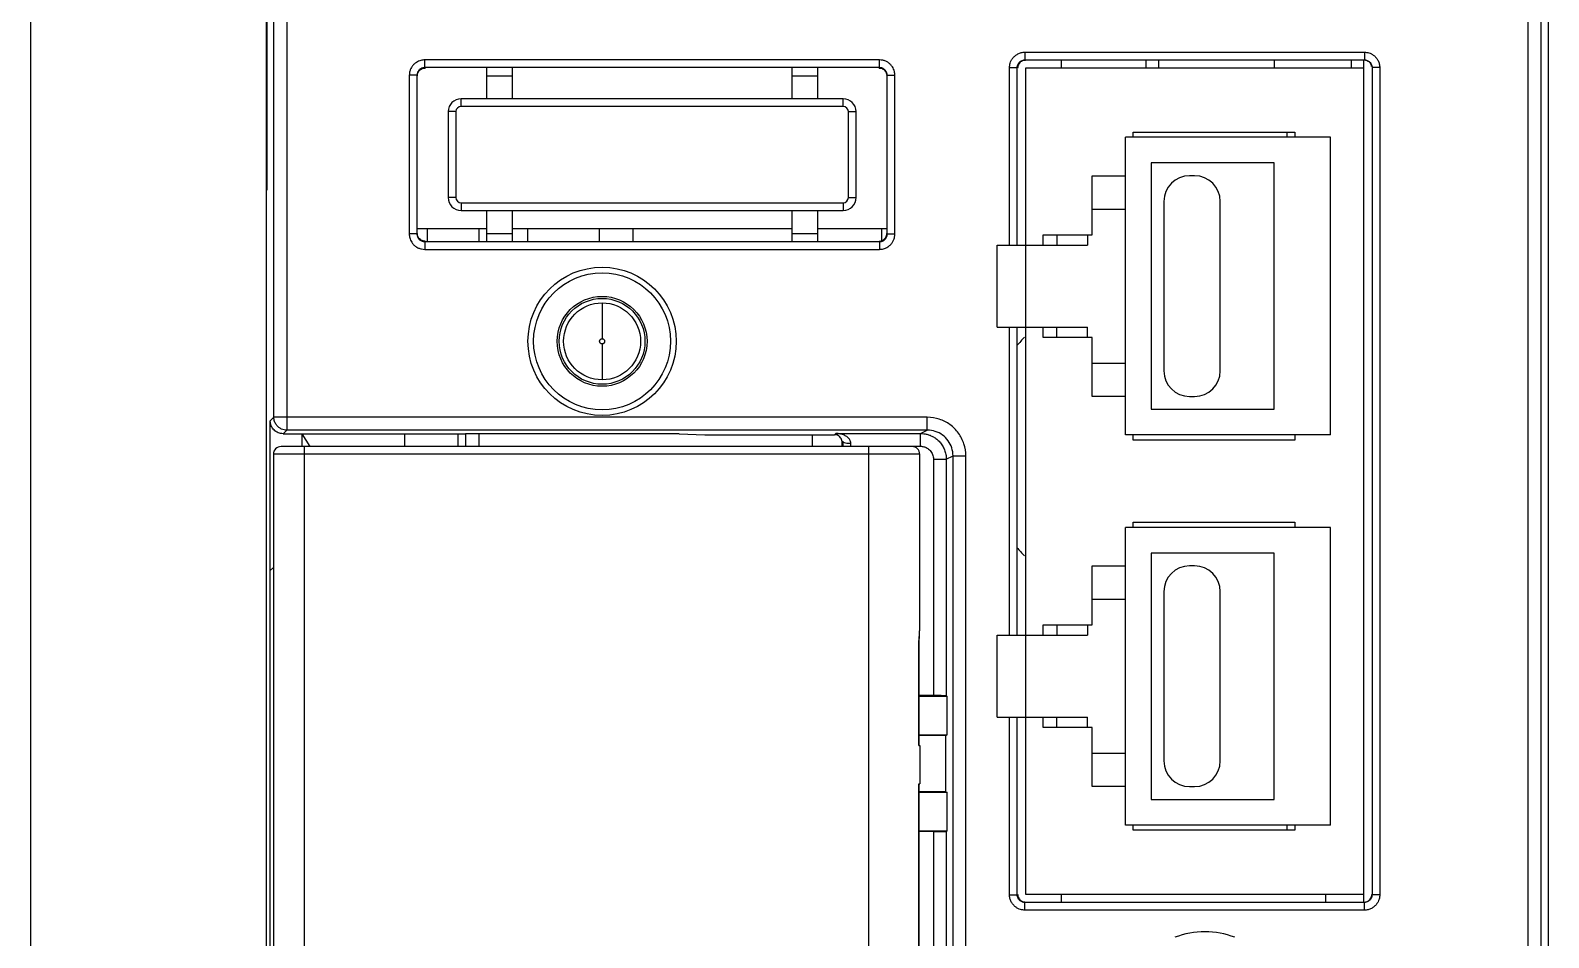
# Model space of a CAD drawing. Header units: millimetres. Extents: x -300 to 5587, y 233 to 3316.
# Drawn here: x 5307.4 to 5366.6, y 1655.4 to 1690.7 of the extents above; entities that cross this region are included whole.
import ezdxf

# ---------------------------------------------------------------- set-up
doc = ezdxf.new("R2010")
doc.units = ezdxf.units.MM

msp = doc.modelspace()

# ---------------------------------------------------------------- linework, layer by layer
msp.add_line((5307.403, 1756.019), (5307.403, 1526.019))
at = {"color": 7, "linetype": 'Continuous'}
for p, q in [((5316.591, 1725.922), (5316.591, 1567.027)), ((5366.591, 1567.027), (5366.591, 1725.922)), ((5316.629, 1684.527), (5316.629, 1693.527)), ((5317.396, 1692.787), (5317.396, 1675.167)), ((5365.785, 1692.787), (5365.785, 1567.332)), ((5316.896, 1675.667), (5316.896, 1692.304)), ((5366.285, 1692.304), (5366.285, 1567.332)), ((5346.174, 1689.894), (5359.407, 1689.894)), ((5346.174, 1689.894), (5346.174, 1689.594)), ((5359.407, 1689.894), (5359.407, 1689.594)), ((5322.775, 1689.293), (5322.775, 1689.593)), ((5340.506, 1689.593), (5322.775, 1689.593)), ((5322.775, 1689.293), (5322.791, 1689.277)), ((5340.506, 1689.293), (5322.775, 1689.293)), ((5325.191, 1689.277), (5325.191, 1688.077)), ((5326.191, 1689.277), (5326.191, 1688.077)), ((5337.091, 1689.277), (5337.091, 1688.077)), ((5338.091, 1689.277), (5338.091, 1688.077)), ((5340.491, 1689.277), (5340.506, 1689.293)), ((5340.506, 1689.293), (5340.506, 1689.593)), ((5345.574, 1689.294), (5345.874, 1689.294)), ((5345.574, 1682.377), (5345.574, 1689.294)), ((5345.874, 1682.377), (5345.874, 1689.294)), ((5346.174, 1689.594), (5359.407, 1689.594)), ((5359.391, 1689.277), (5346.191, 1689.277)), ((5346.191, 1689.277), (5346.191, 1682.377)), ((5347.591, 1689.594), (5347.591, 1689.277)), ((5350.891, 1689.594), (5350.891, 1689.277)), ((5351.391, 1689.277), (5351.391, 1689.594)), ((5355.891, 1689.594), (5355.891, 1689.277)), ((5358.891, 1689.594), (5358.891, 1689.277)), ((5359.391, 1656.777), (5359.391, 1689.594)), ((5360.007, 1689.294), (5359.707, 1689.294)), ((5359.707, 1689.294), (5359.707, 1657.06)), ((5360.007, 1689.294), (5360.007, 1657.06)), ((5322.475, 1688.993), (5322.175, 1688.993)), ((5322.175, 1688.993), (5322.175, 1682.811)), ((5322.475, 1688.993), (5322.491, 1688.977)), ((5322.475, 1688.993), (5322.475, 1682.811)), ((5325.191, 1688.977), (5326.191, 1688.977)), ((5337.091, 1688.977), (5338.091, 1688.977)), ((5340.791, 1688.977), (5340.806, 1688.993)), ((5340.806, 1688.993), (5341.106, 1688.993)), ((5340.806, 1682.811), (5340.806, 1688.993)), ((5341.106, 1682.811), (5341.106, 1688.993)), ((5339.091, 1688.077), (5324.191, 1688.077)), ((5324.191, 1687.777), (5324.191, 1688.077)), ((5339.091, 1687.777), (5339.091, 1688.077)), ((5323.691, 1687.577), (5323.691, 1684.227)), ((5323.991, 1687.577), (5323.691, 1687.577)), ((5323.991, 1687.577), (5323.991, 1684.227)), ((5339.091, 1687.777), (5324.191, 1687.777)), ((5339.291, 1684.227), (5339.291, 1687.577)), ((5339.291, 1687.577), (5339.591, 1687.577)), ((5339.591, 1684.227), (5339.591, 1687.577)), ((5350.091, 1674.977), (5350.091, 1686.577)), ((5358.091, 1686.577), (5350.091, 1686.577)), ((5350.391, 1686.777), (5356.691, 1686.777)), ((5350.391, 1686.577), (5350.391, 1686.777)), ((5356.391, 1686.777), (5356.391, 1686.577)), ((5356.691, 1686.777), (5356.691, 1686.577)), ((5358.091, 1674.977), (5358.091, 1686.577)), ((5348.791, 1682.777), (5348.791, 1685.077)), ((5348.791, 1685.077), (5350.091, 1685.077)), ((5351.091, 1685.577), (5351.091, 1675.977)), ((5355.891, 1685.577), (5351.091, 1685.577)), ((5352.791, 1685.077), (5352.591, 1685.077)), ((5355.891, 1675.977), (5355.891, 1685.577)), ((5316.591, 1684.527), (5316.629, 1684.527)), ((5323.991, 1684.227), (5323.691, 1684.227)), ((5324.191, 1684.027), (5339.091, 1684.027)), ((5324.191, 1684.027), (5324.191, 1683.727)), ((5339.091, 1684.027), (5339.091, 1683.727)), ((5339.291, 1684.227), (5339.591, 1684.227)), ((5351.591, 1684.077), (5351.591, 1677.477)), ((5353.791, 1677.477), (5353.791, 1684.077)), ((5324.191, 1683.727), (5339.091, 1683.727)), ((5325.191, 1683.727), (5325.191, 1682.527)), ((5326.191, 1683.727), (5326.191, 1682.527)), ((5337.091, 1683.727), (5337.091, 1682.527)), ((5338.091, 1683.727), (5338.091, 1682.527)), ((5348.791, 1683.777), (5350.091, 1683.777)), ((5322.475, 1682.811), (5322.175, 1682.811)), ((5322.475, 1682.811), (5322.491, 1682.827)), ((5322.491, 1683.027), (5325.191, 1683.027)), ((5322.891, 1682.527), (5322.891, 1683.027)), ((5324.891, 1683.027), (5324.891, 1682.527)), ((5325.191, 1682.827), (5326.191, 1682.827)), ((5326.191, 1683.027), (5337.091, 1683.027)), ((5326.791, 1682.527), (5326.791, 1683.027)), ((5329.591, 1682.527), (5329.591, 1683.027)), ((5330.891, 1683.027), (5330.891, 1682.527)), ((5337.091, 1682.827), (5338.091, 1682.827)), ((5338.091, 1683.027), (5340.791, 1683.027)), ((5340.591, 1682.527), (5340.591, 1683.027)), ((5340.806, 1682.811), (5340.791, 1682.827)), ((5340.806, 1682.811), (5341.106, 1682.811)), ((5346.891, 1682.377), (5346.891, 1682.777)), ((5346.891, 1682.777), (5348.791, 1682.777)), ((5347.42, 1682.777), (5347.42, 1682.377)), ((5348.62, 1682.777), (5348.62, 1682.377)), ((5322.775, 1682.511), (5322.791, 1682.527)), ((5322.775, 1682.511), (5322.775, 1682.211)), ((5322.775, 1682.511), (5340.506, 1682.511)), ((5322.775, 1682.211), (5340.506, 1682.211)), ((5340.506, 1682.511), (5340.491, 1682.527)), ((5340.506, 1682.511), (5340.506, 1682.211)), ((5345.091, 1679.177), (5345.091, 1682.377)), ((5345.091, 1682.377), (5348.62, 1682.377)), ((5346.214, 1679.177), (5346.214, 1682.377)), ((5329.691, 1680.127), (5329.691, 1678.727)), ((5345.091, 1679.177), (5348.62, 1679.177)), ((5345.574, 1667.177), (5345.574, 1679.177)), ((5345.874, 1667.177), (5345.874, 1679.177)), ((5346.191, 1679.177), (5346.191, 1667.177)), ((5346.891, 1678.777), (5346.891, 1679.177)), ((5347.42, 1678.777), (5347.42, 1679.177)), ((5348.62, 1678.777), (5348.62, 1679.177)), ((5348.791, 1678.777), (5346.891, 1678.777)), ((5348.791, 1676.477), (5348.791, 1678.777)), ((5329.691, 1678.527), (5329.691, 1677.127)), ((5348.791, 1677.777), (5350.091, 1677.777)), ((5350.091, 1676.477), (5348.791, 1676.477)), ((5352.591, 1676.477), (5352.791, 1676.477)), ((5316.896, 1675.667), (5316.756, 1675.527)), ((5342.37, 1675.667), (5316.896, 1675.667)), ((5342.37, 1675.167), (5342.37, 1675.667)), ((5351.091, 1675.977), (5355.891, 1675.977)), ((5316.756, 1669.693), (5316.756, 1675.527)), ((5317.396, 1675.167), (5317.256, 1675.027)), ((5317.256, 1675.027), (5324.085, 1675.027)), ((5342.37, 1675.167), (5317.396, 1675.167)), ((5317.991, 1675.027), (5318.303, 1674.527)), ((5317.991, 1675.027), (5317.991, 1674.527)), ((5321.991, 1675.027), (5321.991, 1674.527)), ((5324.085, 1674.527), (5324.085, 1675.027)), ((5332.691, 1675.024), (5324.368, 1675.024)), ((5324.387, 1675.024), (5324.385, 1675.022)), ((5324.385, 1674.527), (5324.385, 1675.022)), ((5324.891, 1675.024), (5324.891, 1674.527)), ((5332.691, 1675.024), (5333.691, 1674.989)), ((5338.752, 1674.989), (5338.799, 1675.036)), ((5338.799, 1675.036), (5342.109, 1675.036)), ((5342.108, 1674.536), (5342.108, 1675.036)), ((5342.109, 1675.036), (5342.37, 1675.167)), ((5341.776, 1674.527), (5317.176, 1674.527)), ((5318.076, 1674.527), (5318.076, 1581.527)), ((5333.691, 1674.989), (5338.752, 1674.989)), ((5337.891, 1674.527), (5337.891, 1674.989)), ((5339.052, 1674.689), (5339.086, 1674.722)), ((5339.052, 1674.527), (5339.052, 1674.689)), ((5340.076, 1674.527), (5340.076, 1581.527)), ((5341.776, 1674.536), (5342.108, 1674.536)), ((5358.091, 1674.977), (5350.091, 1674.977)), ((5350.391, 1674.777), (5350.391, 1674.977)), ((5356.691, 1674.777), (5350.391, 1674.777)), ((5356.691, 1674.977), (5356.691, 1674.777)), ((5316.876, 1674.227), (5316.876, 1581.827)), ((5342.076, 1674.227), (5316.876, 1674.227)), ((5342.076, 1667.547), (5342.076, 1674.227)), ((5342.608, 1674.036), (5343.107, 1674.036)), ((5342.608, 1674.036), (5342.608, 1664.82)), ((5343.107, 1674.036), (5343.371, 1674.167)), ((5343.107, 1674.036), (5343.107, 1664.811)), ((5343.371, 1581.887), (5343.371, 1674.167)), ((5343.371, 1674.167), (5343.87, 1674.167)), ((5343.87, 1581.887), (5343.87, 1674.167)), ((5350.391, 1671.577), (5356.691, 1671.577)), ((5350.391, 1671.377), (5350.391, 1671.577)), ((5356.691, 1671.577), (5356.691, 1671.377)), ((5350.091, 1659.777), (5350.091, 1671.377)), ((5358.091, 1671.377), (5350.091, 1671.377)), ((5358.091, 1659.777), (5358.091, 1671.377)), ((5351.091, 1670.377), (5351.091, 1660.777)), ((5355.891, 1670.377), (5351.091, 1670.377)), ((5355.891, 1660.777), (5355.891, 1670.377)), ((5316.876, 1669.812), (5316.755, 1669.691)), ((5316.755, 1635.929), (5316.755, 1669.691)), ((5348.791, 1667.577), (5348.791, 1669.877)), ((5348.791, 1669.877), (5350.091, 1669.877)), ((5352.791, 1669.877), (5352.591, 1669.877)), ((5348.791, 1668.577), (5350.091, 1668.577)), ((5351.591, 1668.877), (5351.591, 1662.277)), ((5353.791, 1662.277), (5353.791, 1668.877)), ((5346.891, 1667.177), (5346.891, 1667.577)), ((5346.891, 1667.577), (5348.791, 1667.577)), ((5347.42, 1667.577), (5347.42, 1667.177)), ((5348.62, 1667.577), (5348.62, 1667.177)), ((5342.044, 1662.877), (5342.044, 1666.948)), ((5342.049, 1666.935), (5342.044, 1666.948)), ((5342.049, 1662.877), (5342.049, 1666.936)), ((5345.091, 1663.977), (5345.091, 1667.177)), ((5345.091, 1667.177), (5348.62, 1667.177)), ((5346.214, 1663.977), (5346.214, 1667.177)), ((5342.608, 1664.82), (5342.049, 1664.82)), ((5343.146, 1664.792), (5342.049, 1664.792)), ((5343.107, 1664.811), (5343.146, 1664.792)), ((5343.146, 1663.297), (5343.146, 1664.792)), ((5345.091, 1663.977), (5348.62, 1663.977)), ((5345.574, 1657.06), (5345.574, 1663.977)), ((5345.874, 1657.06), (5345.874, 1663.977)), ((5346.191, 1663.977), (5346.191, 1657.077)), ((5346.891, 1663.577), (5346.891, 1663.977)), ((5347.42, 1663.577), (5347.42, 1663.977)), ((5348.62, 1663.577), (5348.62, 1663.977)), ((5342.049, 1663.297), (5343.146, 1663.297)), ((5343.091, 1663.27), (5342.049, 1663.27)), ((5343.091, 1663.27), (5343.146, 1663.297)), ((5343.091, 1661.07), (5343.091, 1663.27)), ((5348.791, 1663.577), (5346.891, 1663.577)), ((5348.791, 1661.277), (5348.791, 1663.577)), ((5342.044, 1662.877), (5342.076, 1662.877)), ((5342.076, 1662.877), (5342.076, 1661.377)), ((5348.791, 1662.577), (5350.091, 1662.577)), ((5342.044, 1653.306), (5342.044, 1661.377)), ((5342.044, 1661.377), (5342.076, 1661.377)), ((5342.049, 1653.318), (5342.049, 1661.377)), ((5343.091, 1661.07), (5342.049, 1661.07)), ((5343.146, 1661.042), (5342.049, 1661.042)), ((5343.091, 1661.07), (5343.146, 1661.042)), ((5343.146, 1659.547), (5343.146, 1661.042)), ((5350.091, 1661.277), (5348.791, 1661.277)), ((5352.591, 1661.277), (5352.791, 1661.277)), ((5351.091, 1660.777), (5355.891, 1660.777)), ((5358.091, 1659.777), (5350.091, 1659.777)), ((5350.391, 1659.577), (5350.391, 1659.777)), ((5356.391, 1659.777), (5356.391, 1659.577)), ((5356.691, 1659.777), (5356.691, 1659.577)), ((5342.049, 1659.547), (5343.146, 1659.547)), ((5342.608, 1659.52), (5342.049, 1659.52)), ((5342.608, 1659.52), (5342.608, 1621.027)), ((5343.107, 1659.528), (5343.146, 1659.547)), ((5343.107, 1659.528), (5343.107, 1621.027)), ((5356.691, 1659.577), (5350.391, 1659.577)), ((5345.574, 1657.06), (5345.874, 1657.06)), ((5359.407, 1656.76), (5346.174, 1656.76)), ((5346.174, 1656.46), (5346.174, 1656.76)), ((5346.191, 1657.077), (5359.391, 1657.077)), ((5347.591, 1657.077), (5347.591, 1656.76)), ((5357.891, 1657.077), (5357.891, 1656.76)), ((5359.407, 1656.46), (5359.407, 1656.76)), ((5360.007, 1657.06), (5359.707, 1657.06)), ((5359.407, 1656.46), (5346.174, 1656.46))]:
    msp.add_line(p, q, dxfattribs=at)
for radius in [2.89, 2.669, 1.751, 1.672, 1.5, 0.1]:
    msp.add_circle((5329.691, 1678.627), radius, dxfattribs=at)
for centre, radius, start, end in [((5324.191, 1687.577), 0.5, 90, 180), ((5339.091, 1687.577), 0.5, 0, 90), ((5324.191, 1687.577), 0.2, 90, 180), ((5339.091, 1687.577), 0.2, 0, 90), ((5352.591, 1684.077), 1, 90, 180), ((5352.791, 1684.077), 1, 0, 90), ((5324.191, 1684.227), 0.5, 180, 270), ((5324.191, 1684.227), 0.2, 180, 270), ((5339.091, 1684.227), 0.2, 270, 0), ((5339.091, 1684.227), 0.5, 270, 0), ((5350.391, 1674.527), 6, 134.823, 138.97307), ((5352.591, 1677.477), 1, 180, 270), ((5352.791, 1677.477), 1, 270, 0), ((5317.176, 1674.227), 0.3, 90, 180), ((5341.776, 1674.227), 0.3, 0, 90), ((5350.391, 1674.527), 6, 221.02693, 225.177), ((5352.591, 1668.877), 1, 90, 180), ((5352.791, 1668.877), 1, 0, 90), ((5352.591, 1662.277), 1, 180, 270), ((5352.791, 1662.277), 1, 270, 0), ((5353.191, 1652.299), 3.317, 69.31391, 110.69797)]:
    msp.add_arc(centre, radius, start, end, dxfattribs=at)
for points, start_tangent, end_tangent in [([(5345.574, 1689.294), (5345.58, 1689.38), (5345.601, 1689.47), (5345.639, 1689.565), (5345.7, 1689.662), (5345.788, 1689.753), (5345.9, 1689.827), (5346.032, 1689.876), (5346.174, 1689.894)], (-0.000012, 1), (1, 0.000049)), ([(5359.407, 1689.894), (5359.493, 1689.887), (5359.584, 1689.867), (5359.679, 1689.829), (5359.776, 1689.767), (5359.866, 1689.68), (5359.941, 1689.567), (5359.99, 1689.436), (5360.007, 1689.294)], (1, 0.000012), (0.000049, -1)), ([(5322.775, 1689.593), (5322.702, 1689.588), (5322.623, 1689.573), (5322.538, 1689.544), (5322.45, 1689.497), (5322.365, 1689.431), (5322.288, 1689.343), (5322.227, 1689.238), (5322.188, 1689.119), (5322.175, 1688.993)], (-1, -0.000011), (0.000067, -1)), ([(5322.775, 1689.293), (5322.738, 1689.291), (5322.699, 1689.283), (5322.656, 1689.268), (5322.613, 1689.245), (5322.57, 1689.212), (5322.531, 1689.168), (5322.501, 1689.115), (5322.481, 1689.056), (5322.475, 1688.993)], (-1, 0.000297), (0.000348, -1)), ([(5322.491, 1688.977), (5322.531, 1689.127), (5322.641, 1689.237), (5322.791, 1689.277)], (0, 1), (1, 0)), ([(5340.491, 1689.277), (5340.641, 1689.237), (5340.75, 1689.127), (5340.791, 1688.977)], (1, 0), (0, -1)), ([(5341.106, 1688.993), (5341.102, 1689.067), (5341.086, 1689.148), (5341.056, 1689.234), (5341.008, 1689.322), (5340.94, 1689.408), (5340.852, 1689.483), (5340.747, 1689.543), (5340.63, 1689.58), (5340.506, 1689.593)], (0, 1), (-1, 0.00004)), ([(5340.806, 1688.993), (5340.804, 1689.03), (5340.796, 1689.071), (5340.781, 1689.114), (5340.757, 1689.158), (5340.723, 1689.2), (5340.679, 1689.238), (5340.627, 1689.268), (5340.568, 1689.286), (5340.506, 1689.293)], (0.000305, 1), (-1, -0.000279)), ([(5345.874, 1689.294), (5345.877, 1689.337), (5345.887, 1689.382), (5345.906, 1689.429), (5345.937, 1689.478), (5345.981, 1689.523), (5346.037, 1689.561), (5346.103, 1689.585), (5346.174, 1689.594)], (-0.000084, 1), (1, -0.000044)), ([(5346.041, 1689.537), (5345.931, 1689.427), (5345.891, 1689.277)], (-0.867069, -0.498188), (0, -1)), ([(5346.191, 1689.577), (5346.041, 1689.537)], (-1, 0), (-0.867069, -0.498188)), ([(5359.636, 1689.464), (5359.531, 1689.551), (5359.396, 1689.583)], (-0.603787, 0.797146), (-0.999999, -0.001222)), ([(5359.407, 1689.594), (5359.45, 1689.591), (5359.495, 1689.58), (5359.543, 1689.561), (5359.591, 1689.53), (5359.637, 1689.487), (5359.674, 1689.431), (5359.699, 1689.365), (5359.707, 1689.294)], (1, 0.000084), (-0.000044, -1)), ([(5359.691, 1689.343), (5359.636, 1689.464)], (-0.201059, 0.979579), (-0.603787, 0.797146)), ([(5322.175, 1682.811), (5322.179, 1682.738), (5322.194, 1682.659), (5322.224, 1682.574), (5322.27, 1682.487), (5322.337, 1682.401), (5322.424, 1682.324), (5322.53, 1682.263), (5322.649, 1682.225), (5322.775, 1682.211)], (0.000011, -1), (1, 0.000067)), ([(5322.475, 1682.811), (5322.477, 1682.775), (5322.485, 1682.735), (5322.499, 1682.693), (5322.522, 1682.649), (5322.556, 1682.606), (5322.599, 1682.568), (5322.652, 1682.537), (5322.712, 1682.518), (5322.775, 1682.511)], (-0.000297, -1), (1, 0.000348)), ([(5322.791, 1682.527), (5322.641, 1682.567), (5322.531, 1682.677), (5322.491, 1682.827)], (-1, 0), (0, 1)), ([(5340.491, 1682.527), (5340.641, 1682.567), (5340.75, 1682.677), (5340.791, 1682.827)], (1, 0), (0, 1)), ([(5340.506, 1682.211), (5340.579, 1682.216), (5340.659, 1682.231), (5340.743, 1682.26), (5340.831, 1682.307), (5340.916, 1682.373), (5340.993, 1682.461), (5341.054, 1682.566), (5341.093, 1682.685), (5341.106, 1682.811)], (1, 0.000011), (-0.000067, 1)), ([(5340.506, 1682.511), (5340.543, 1682.513), (5340.583, 1682.521), (5340.625, 1682.536), (5340.669, 1682.559), (5340.711, 1682.592), (5340.75, 1682.636), (5340.78, 1682.689), (5340.8, 1682.748), (5340.806, 1682.811)], (1, -0.000297), (-0.000348, 1)), ([(5317.396, 1675.167), (5317.297, 1675.177), (5317.193, 1675.21), (5317.089, 1675.272), (5316.995, 1675.369), (5316.924, 1675.501), (5316.896, 1675.667)], (-1, 0.000305), (-0.000305, 1)), ([(5343.87, 1674.167), (5343.797, 1674.63), (5343.584, 1675.048), (5343.253, 1675.38), (5342.835, 1675.593), (5342.37, 1675.667)], (-0.000061, 1), (-1, -0.000066)), ([(5317.256, 1675.027), (5317.065, 1675.065), (5316.903, 1675.173), (5316.794, 1675.336), (5316.756, 1675.527)], (-1, 0), (0, 1)), ([(5324.085, 1675.027), (5324.207, 1675.027), (5324.306, 1675.025), (5324.368, 1675.024)], (1, 0), (0.998784, -0.04931)), ([(5339.386, 1674.652), (5339.383, 1674.692), (5339.373, 1674.732), (5339.355, 1674.773), (5339.33, 1674.814), (5339.295, 1674.855), (5339.252, 1674.894), (5339.198, 1674.931), (5339.135, 1674.964), (5339.063, 1674.992), (5338.982, 1675.015), (5338.894, 1675.029), (5338.799, 1675.036)], (0.00666, 0.999978), (-0.999917, 0.012882)), ([(5342.109, 1675.036), (5342.23, 1675.028), (5342.353, 1675.005), (5342.48, 1674.964), (5342.608, 1674.901), (5342.734, 1674.815), (5342.854, 1674.701), (5342.959, 1674.56), (5343.04, 1674.396), (5343.091, 1674.218), (5343.107, 1674.036)], (1, -0.000799), (0.000313, -1)), ([(5343.371, 1674.167), (5343.322, 1674.477), (5343.18, 1674.755), (5342.959, 1674.976), (5342.681, 1675.118), (5342.37, 1675.167)], (0.000286, 1), (-1, -0.000321)), ([(5339.052, 1674.689), (5339.012, 1674.839), (5338.902, 1674.948), (5338.752, 1674.989)], (0, 1), (-1, 0)), ([(5339.085, 1674.536), (5339.086, 1674.631), (5339.086, 1674.722)], (-0.000006, 1), (0.004186, 0.999991)), ([(5339.086, 1674.722), (5339.128, 1674.688), (5339.237, 1674.662), (5339.386, 1674.652)], (0.07253, -0.997366), (0.999992, -0.003962)), ([(5339.385, 1674.536), (5339.385, 1674.595), (5339.386, 1674.652)], (0, 1), (0.006701, 0.999978)), ([(5342.108, 1674.536), (5342.169, 1674.532)], (1, -0.000001), (0.992559, -0.121764)), ([(5342.169, 1674.532), (5342.231, 1674.52), (5342.294, 1674.5), (5342.358, 1674.469), (5342.421, 1674.425), (5342.481, 1674.368), (5342.534, 1674.298), (5342.574, 1674.216), (5342.599, 1674.127), (5342.608, 1674.036)], (0.992559, -0.121764), (0.000034, -1)), ([(5342.044, 1666.948), (5342.067, 1667.24), (5342.076, 1667.547)], (0.104868, 0.994486), (0.000126, 1)), ([(5342.05, 1666.947), (5342.06, 1667.073), (5342.073, 1667.374), (5342.076, 1667.547)], (0.085413, 0.996346), (0.000108, 1)), ([(5342.049, 1666.934), (5342.05, 1666.947)], (0.087397, 0.996174), (0.085413, 0.996346)), ([(5343.107, 1664.811), (5343.064, 1664.814), (5342.955, 1664.817), (5342.795, 1664.819), (5342.608, 1664.82)], (-0.894482, 0.447105), (-1, 0)), ([(5342.608, 1659.52), (5342.795, 1659.52), (5342.955, 1659.522), (5343.064, 1659.525), (5343.107, 1659.528)], (1, 0), (0.894482, 0.447105)), ([(5346.174, 1656.46), (5346.088, 1656.467), (5345.997, 1656.487), (5345.902, 1656.525), (5345.806, 1656.587), (5345.715, 1656.674), (5345.64, 1656.787), (5345.591, 1656.918), (5345.574, 1657.06)], (-1, -0.000012), (-0.000049, 1)), ([(5346.174, 1656.76), (5346.131, 1656.764), (5346.086, 1656.774), (5346.038, 1656.793), (5345.99, 1656.824), (5345.944, 1656.867), (5345.907, 1656.923), (5345.883, 1656.989), (5345.874, 1657.06)], (-1, -0.000084), (0.000044, 1)), ([(5345.891, 1657.077), (5345.931, 1656.927)], (0, -1), (0.498188, -0.867069)), ([(5345.931, 1656.927), (5346.041, 1656.817), (5346.191, 1656.777)], (0.498188, -0.867069), (1, 0)), ([(5359.389, 1656.769), (5359.547, 1656.811), (5359.656, 1656.921), (5359.697, 1657.071)], (1, 0), (0, 1)), ([(5360.007, 1657.06), (5360.001, 1656.974), (5359.981, 1656.884), (5359.942, 1656.789), (5359.881, 1656.692), (5359.793, 1656.601), (5359.681, 1656.527), (5359.55, 1656.478), (5359.407, 1656.46)], (0.000012, -1), (-1, -0.000049)), ([(5359.707, 1657.06), (5359.704, 1657.017), (5359.694, 1656.972), (5359.675, 1656.925), (5359.644, 1656.876), (5359.6, 1656.831), (5359.544, 1656.793), (5359.478, 1656.769), (5359.407, 1656.76)], (0.000084, -1), (-1, 0.000044))]:
    msp.add_spline(points, degree=3, dxfattribs=dict(at, start_tangent=start_tangent, end_tangent=end_tangent))

doc.saveas('drawing.dxf')
